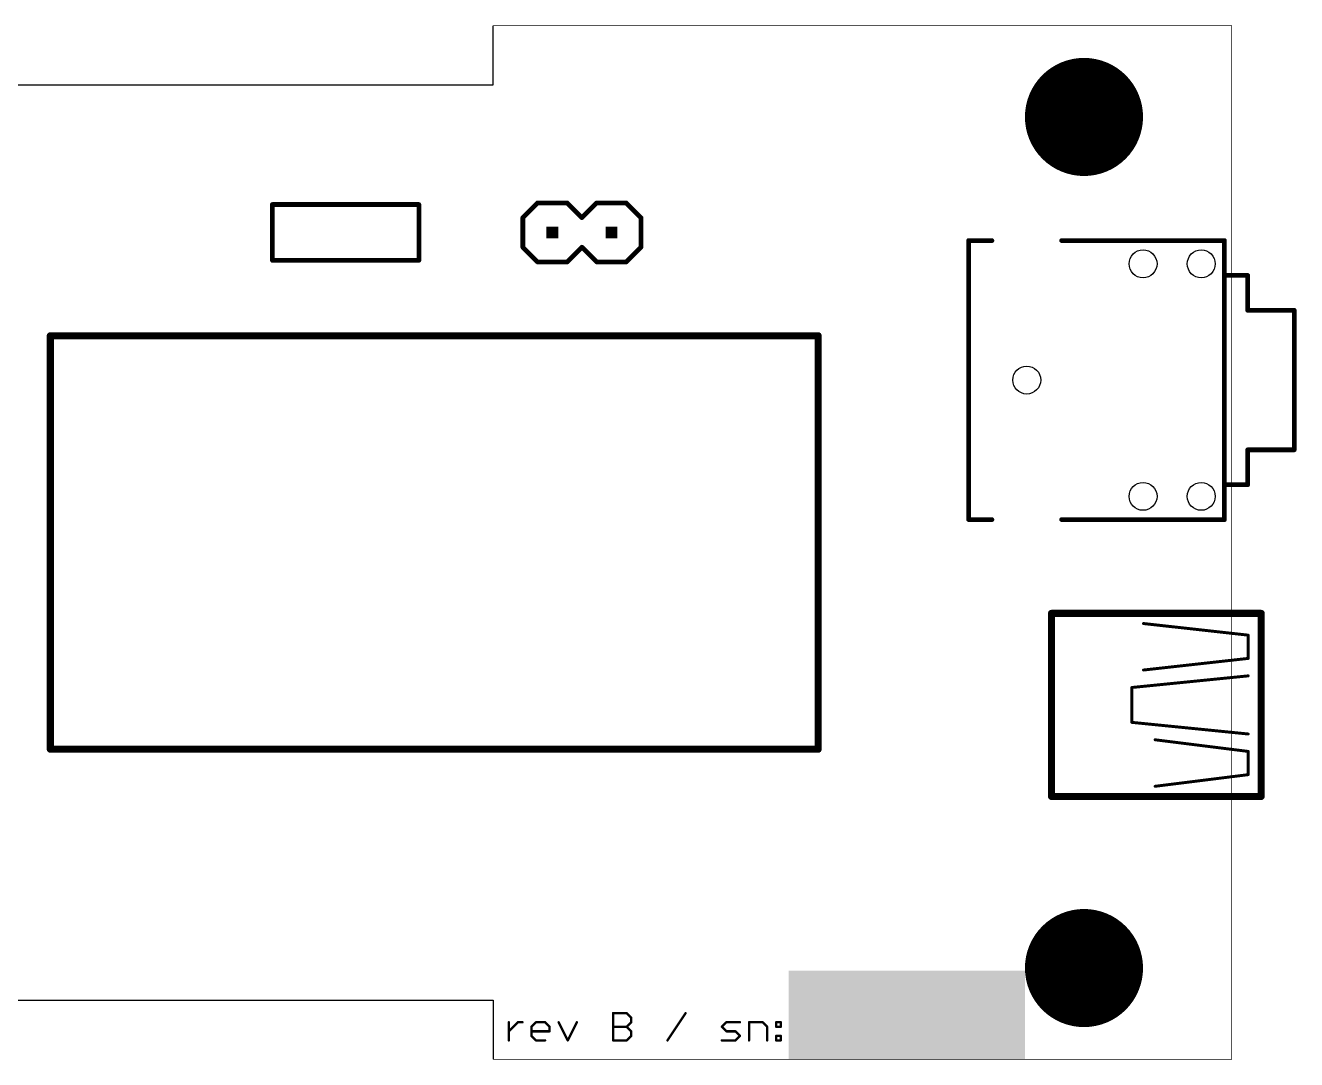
# Model space of a CAD drawing. Extents: x 0 to 3.61, y 0 to 1.75.
# Drawn here: x 1.458 to 3.61, y 0 to 1.75 of the extents above; entities that cross this region are included whole.
import ezdxf

# ---------------------------------------------------------------- set-up
doc = ezdxf.new("R2010")
doc.units = 0
for name, color, linetype in [('18', 94, 'CONTINUOUS'), ('20', 178, 'CONTINUOUS'), ('21', 2, 'CONTINUOUS'), ('22', 2, 'CONTINUOUS'), ('51', 251, 'CONTINUOUS')]:
    doc.layers.add(name, color=color, linetype=linetype)

# ---------------------------------------------------------------- blocks, each defined once
blk = doc.blocks.new('RECT')
blk.add_solid([(-0.5, -0.5), (0.5, -0.5), (-0.5, 0.5), (0.5, 0.5)])
blk = doc.blocks.new('ROUNDV')
at = {"const_width": 0.5}
blk.add_lwpolyline([(0, -0.25, 1), (0, 0.25, 1), (0, -0.25)], format="xyb", dxfattribs=at)

msp = doc.modelspace()

# ---------------------------------------------------------------- linework, layer by layer
at = {"layer": '20'}
for p, q in [((2.25, 1.65), (2.25, 1.75)), ((1.25, 1.65), (2.25, 1.65)), ((1.25, 0.1), (2.25, 0.1)), ((2.25, 0.1), (2.25, 0))]:
    msp.add_line(p, q, dxfattribs=at)
at = {"layer": '20', "const_width": 0.000984}
for points in [[(3.5, 1.75), (2.25, 1.75)], [(3.5, 0), (3.5, 1.75)], [(2.25, 0), (3.5, 0)]]:
    msp.add_lwpolyline(points, dxfattribs=at)
at = {"layer": '20', "const_width": 0.000492}
for points in [[(2.25, 1.750246, 1), (2.25, 1.749754)], [(3.500246, 1.75, 1), (3.499754, 1.75)], [(3.5, 1.749754, 1), (3.5, 1.750246)], [(2.25, 0.000246, 1), (2.25, -0.000246)], [(3.499754, 0, 1), (3.500246, 0)], [(3.5, -0.000246, 1), (3.5, 0.000246)]]:
    msp.add_lwpolyline(points, format="xyb", dxfattribs=at)
at = {"layer": '20'}
for centre in [(3.35, 1.34685), (3.448425, 1.34685), (3.15315, 1.15), (3.35, 0.95315), (3.448425, 0.95315)]:
    msp.add_circle(centre, 0.023622, dxfattribs=at)
at = {"layer": '21'}
for points, const_width in [([(1.875984, 1.352756), (1.875984, 1.447244)], 0.008), ([(1.875984, 1.447244), (2.124016, 1.447244)], 0.008), ([(2.124016, 1.447244), (2.124016, 1.352756)], 0.008), ([(2.3, 1.425), (2.325, 1.45)], 0.008), ([(2.325, 1.45), (2.375, 1.45)], 0.008), ([(2.375, 1.45), (2.4, 1.425)], 0.008), ([(2.4, 1.425), (2.425, 1.45)], 0.008), ([(2.425, 1.45), (2.475, 1.45)], 0.008), ([(2.5, 1.425), (2.475, 1.45)], 0.008), ([(2.3, 1.375), (2.3, 1.425)], 0.008), ([(2.5, 1.375), (2.5, 1.425)], 0.008), ([(2.325, 1.35), (2.3, 1.375)], 0.008), ([(2.4, 1.375), (2.375, 1.35)], 0.008), ([(2.425, 1.35), (2.4, 1.375)], 0.008), ([(2.475, 1.35), (2.5, 1.375)], 0.008), ([(3.054724, 0.91378), (3.054724, 1.38622)], 0.008), ([(3.054724, 1.38622), (3.094094, 1.38622)], 0.008), ([(3.487795, 1.38622), (3.212205, 1.38622)], 0.008), ([(3.487795, 0.91378), (3.487795, 1.38622)], 0.008), ([(2.124016, 1.352756), (1.875984, 1.352756)], 0.008), ([(2.375, 1.35), (2.325, 1.35)], 0.008), ([(2.475, 1.35), (2.425, 1.35)], 0.008), ([(1.5, 1.225), (2.8, 1.225)], 0.012), ([(1.5, 0.525), (1.5, 1.225)], 0.012), ([(2.8, 1.225), (2.8, 0.525)], 0.012), ([(3.054724, 0.91378), (3.094094, 0.91378)], 0.008), ([(3.487795, 0.91378), (3.212205, 0.91378)], 0.008), ([(3.55, 0.755), (3.195, 0.755)], 0.012), ([(3.195, 0.755), (3.195, 0.445)], 0.012), ([(3.55, 0.445), (3.55, 0.755)], 0.012), ([(2.8, 0.525), (1.5, 0.525)], 0.012), ([(3.195, 0.445), (3.55, 0.445)], 0.012), ([(2.27626, 0.032), (2.27626, 0.062693)], 0.004), ([(2.27626, 0.047346), (2.291606, 0.062693)], 0.004), ([(2.291606, 0.062693), (2.29928, 0.062693)], 0.004), ([(2.314626, 0.05502), (2.322299, 0.062693)], 0.004), ([(2.322299, 0.062693), (2.337646, 0.062693)], 0.004), ([(2.337646, 0.062693), (2.345319, 0.05502)], 0.004), ([(2.360665, 0.062693), (2.376012, 0.032)], 0.004), ([(2.376012, 0.032), (2.391358, 0.062693)], 0.004), ([(2.452744, 0.032), (2.452744, 0.078039)], 0.004), ([(2.452744, 0.078039), (2.475763, 0.078039)], 0.004), ([(2.475763, 0.078039), (2.483437, 0.070366)], 0.004), ([(2.483437, 0.062693), (2.475763, 0.05502)], 0.004), ([(2.483437, 0.070366), (2.483437, 0.062693)], 0.004), ([(2.544822, 0.032), (2.575515, 0.078039)], 0.004), ([(2.636901, 0.05502), (2.644574, 0.062693)], 0.004), ([(2.644574, 0.062693), (2.667594, 0.062693)], 0.004), ([(2.68294, 0.032), (2.68294, 0.062693)], 0.004), ([(2.68294, 0.062693), (2.70596, 0.062693)], 0.004), ([(2.70596, 0.062693), (2.713633, 0.05502)], 0.004), ([(2.728979, 0.062693), (2.736652, 0.062693)], 0.004), ([(2.728979, 0.05502), (2.728979, 0.062693)], 0.004), ([(2.736652, 0.062693), (2.736652, 0.05502)], 0.004), ([(2.314626, 0.039673), (2.314626, 0.05502)], 0.004), ([(2.345319, 0.047346), (2.314626, 0.047346)], 0.004), ([(2.345319, 0.05502), (2.345319, 0.047346)], 0.004), ([(2.452744, 0.05502), (2.475763, 0.05502)], 0.004), ([(2.475763, 0.05502), (2.483437, 0.047346)], 0.004), ([(2.483437, 0.047346), (2.483437, 0.039673)], 0.004), ([(2.644574, 0.047346), (2.636901, 0.05502)], 0.004), ([(2.65992, 0.047346), (2.644574, 0.047346)], 0.004), ([(2.667594, 0.039673), (2.65992, 0.047346)], 0.004), ([(2.713633, 0.05502), (2.713633, 0.032)], 0.004), ([(2.736652, 0.05502), (2.728979, 0.05502)], 0.004), ([(2.322299, 0.032), (2.314626, 0.039673)], 0.004), ([(2.337646, 0.032), (2.322299, 0.032)], 0.004), ([(2.475763, 0.032), (2.452744, 0.032)], 0.004), ([(2.483437, 0.039673), (2.475763, 0.032)], 0.004), ([(2.636901, 0.032), (2.65992, 0.032)], 0.004), ([(2.65992, 0.032), (2.667594, 0.039673)], 0.004), ([(2.728979, 0.039673), (2.736652, 0.039673)], 0.004), ([(2.728979, 0.032), (2.728979, 0.039673)], 0.004), ([(2.736652, 0.032), (2.728979, 0.032)], 0.004), ([(2.736652, 0.039673), (2.736652, 0.032)], 0.004)]:
    msp.add_lwpolyline(points, dxfattribs=dict(at, const_width=const_width))
for points, const_width in [([(1.877984, 1.447244, 1), (1.873984, 1.447244)], 0.004), ([(1.875984, 1.449244, 1), (1.875984, 1.445244)], 0.004), ([(2.126016, 1.447244, 1), (2.122016, 1.447244)], 0.004), ([(2.124016, 1.445244, 1), (2.124016, 1.449244)], 0.004), ([(2.325, 1.452, 1), (2.325, 1.448)], 0.004), ([(2.326414, 1.448586, 1), (2.323586, 1.451414)], 0.004), ([(2.376414, 1.451414, 1), (2.373586, 1.448586)], 0.004), ([(2.375, 1.448, 1), (2.375, 1.452)], 0.004), ([(2.425, 1.452, 1), (2.425, 1.448)], 0.004), ([(2.426414, 1.448586, 1), (2.423586, 1.451414)], 0.004), ([(2.476414, 1.451414, 1), (2.473586, 1.448586)], 0.004), ([(2.475, 1.448, 1), (2.475, 1.452)], 0.004), ([(2.302, 1.425, 1), (2.298, 1.425)], 0.004), ([(2.298586, 1.426414, 1), (2.301414, 1.423586)], 0.004), ([(2.398586, 1.426414, 1), (2.401414, 1.423586)], 0.004), ([(2.398586, 1.423586, 1), (2.401414, 1.426414)], 0.004), ([(2.502, 1.425, 1), (2.498, 1.425)], 0.004), ([(2.498586, 1.423586, 1), (2.501414, 1.426414)], 0.004), ([(2.301414, 1.376414, 1), (2.298586, 1.373586)], 0.004), ([(2.401414, 1.376414, 1), (2.398586, 1.373586)], 0.004), ([(2.401414, 1.373586, 1), (2.398586, 1.376414)], 0.004), ([(2.501414, 1.373586, 1), (2.498586, 1.376414)], 0.004), ([(3.056724, 1.38622, 1), (3.052724, 1.38622)], 0.004), ([(3.054724, 1.38822, 1), (3.054724, 1.38422)], 0.004), ([(3.094094, 1.38422, 1), (3.094094, 1.38822)], 0.004), ([(3.212205, 1.38822, 1), (3.212205, 1.38422)], 0.004), ([(3.489795, 1.38622, 1), (3.485795, 1.38622)], 0.004), ([(3.487795, 1.38422, 1), (3.487795, 1.38822)], 0.004), ([(1.875984, 1.354756, 1), (1.875984, 1.350756)], 0.004), ([(2.124016, 1.350756, 1), (2.124016, 1.354756)], 0.004), ([(2.298, 1.375, 1), (2.302, 1.375)], 0.004), ([(2.498, 1.375, 1), (2.502, 1.375)], 0.004), ([(1.873984, 1.352756, 1), (1.877984, 1.352756)], 0.004), ([(2.122016, 1.352756, 1), (2.126016, 1.352756)], 0.004), ([(2.325, 1.352, 1), (2.325, 1.348)], 0.004), ([(2.323586, 1.348586, 1), (2.326414, 1.351414)], 0.004), ([(2.373586, 1.351414, 1), (2.376414, 1.348586)], 0.004), ([(2.375, 1.348, 1), (2.375, 1.352)], 0.004), ([(2.425, 1.352, 1), (2.425, 1.348)], 0.004), ([(2.423586, 1.348586, 1), (2.426414, 1.351414)], 0.004), ([(2.473586, 1.351414, 1), (2.476414, 1.348586)], 0.004), ([(2.475, 1.348, 1), (2.475, 1.352)], 0.004), ([(1.5, 1.228, 1), (1.5, 1.222)], 0.006), ([(1.503, 1.225, 1), (1.497, 1.225)], 0.006), ([(2.803, 1.225, 1), (2.797, 1.225)], 0.006), ([(2.8, 1.222, 1), (2.8, 1.228)], 0.006), ([(3.054724, 0.91578, 1), (3.054724, 0.91178)], 0.004), ([(3.052724, 0.91378, 1), (3.056724, 0.91378)], 0.004), ([(3.094094, 0.91178, 1), (3.094094, 0.91578)], 0.004), ([(3.212205, 0.91578, 1), (3.212205, 0.91178)], 0.004), ([(3.485795, 0.91378, 1), (3.489795, 0.91378)], 0.004), ([(3.487795, 0.91178, 1), (3.487795, 0.91578)], 0.004), ([(3.195, 0.758, 1), (3.195, 0.752)], 0.006), ([(3.198, 0.755, 1), (3.192, 0.755)], 0.006), ([(3.553, 0.755, 1), (3.547, 0.755)], 0.006), ([(3.55, 0.752, 1), (3.55, 0.758)], 0.006), ([(1.5, 0.528, 1), (1.5, 0.522)], 0.006), ([(1.497, 0.525, 1), (1.503, 0.525)], 0.006), ([(2.797, 0.525, 1), (2.803, 0.525)], 0.006), ([(2.8, 0.522, 1), (2.8, 0.528)], 0.006), ([(3.195, 0.448, 1), (3.195, 0.442)], 0.006), ([(3.192, 0.445, 1), (3.198, 0.445)], 0.006), ([(3.547, 0.445, 1), (3.553, 0.445)], 0.006), ([(3.55, 0.442, 1), (3.55, 0.448)], 0.006), ([(2.27726, 0.062693, 1), (2.27526, 0.062693)], 0.002), ([(2.291606, 0.063693, 1), (2.291606, 0.061693)], 0.002), ([(2.292314, 0.061986, 1), (2.290899, 0.0634)], 0.002), ([(2.29928, 0.061693, 1), (2.29928, 0.063693)], 0.002), ([(2.322299, 0.063693, 1), (2.322299, 0.061693)], 0.002), ([(2.323006, 0.061986, 1), (2.321592, 0.0634)], 0.002), ([(2.338353, 0.0634, 1), (2.336939, 0.061986)], 0.002), ([(2.337646, 0.061693, 1), (2.337646, 0.063693)], 0.002), ([(2.36156, 0.06314, 1), (2.359771, 0.062246)], 0.002), ([(2.392253, 0.062246, 1), (2.390464, 0.06314)], 0.002), ([(2.453744, 0.078039, 1), (2.451744, 0.078039)], 0.002), ([(2.452744, 0.079039, 1), (2.452744, 0.077039)], 0.002), ([(2.476471, 0.078746, 1), (2.475056, 0.077332)], 0.002), ([(2.475763, 0.077039, 1), (2.475763, 0.079039)], 0.002), ([(2.484437, 0.070366, 1), (2.482437, 0.070366)], 0.002), ([(2.48273, 0.069659, 1), (2.484144, 0.071073)], 0.002), ([(2.484144, 0.061986, 1), (2.48273, 0.0634)], 0.002), ([(2.576347, 0.077485, 1), (2.574683, 0.078594)], 0.002), ([(2.644574, 0.063693, 1), (2.644574, 0.061693)], 0.002), ([(2.645281, 0.061986, 1), (2.643867, 0.0634)], 0.002), ([(2.667594, 0.061693, 1), (2.667594, 0.063693)], 0.002), ([(2.68394, 0.062693, 1), (2.68194, 0.062693)], 0.002), ([(2.68294, 0.063693, 1), (2.68294, 0.061693)], 0.002), ([(2.706667, 0.0634, 1), (2.705253, 0.061986)], 0.002), ([(2.70596, 0.061693, 1), (2.70596, 0.063693)], 0.002), ([(2.728979, 0.063693, 1), (2.728979, 0.061693)], 0.002), ([(2.729979, 0.062693, 1), (2.727979, 0.062693)], 0.002), ([(2.737652, 0.062693, 1), (2.735652, 0.062693)], 0.002), ([(2.736652, 0.061693, 1), (2.736652, 0.063693)], 0.002), ([(2.275553, 0.048053, 1), (2.276967, 0.046639)], 0.002), ([(2.315626, 0.05502, 1), (2.313626, 0.05502)], 0.002), ([(2.313919, 0.055727, 1), (2.315333, 0.054312)], 0.002), ([(2.314626, 0.048346, 1), (2.314626, 0.046346)], 0.002), ([(2.346319, 0.05502, 1), (2.344319, 0.05502)], 0.002), ([(2.344319, 0.047346, 1), (2.346319, 0.047346)], 0.002), ([(2.344612, 0.054312, 1), (2.346026, 0.055727)], 0.002), ([(2.345319, 0.046346, 1), (2.345319, 0.048346)], 0.002), ([(2.452744, 0.05602, 1), (2.452744, 0.05402)], 0.002), ([(2.476471, 0.055727, 1), (2.475056, 0.054312)], 0.002), ([(2.475056, 0.055727, 1), (2.476471, 0.054312)], 0.002), ([(2.475763, 0.05402, 1), (2.475763, 0.05602)], 0.002), ([(2.482437, 0.062693, 1), (2.484437, 0.062693)], 0.002), ([(2.484437, 0.047346, 1), (2.482437, 0.047346)], 0.002), ([(2.48273, 0.046639, 1), (2.484144, 0.048053)], 0.002), ([(2.637608, 0.055727, 1), (2.636194, 0.054312)], 0.002), ([(2.636194, 0.055727, 1), (2.637608, 0.054312)], 0.002), ([(2.644574, 0.048346, 1), (2.644574, 0.046346)], 0.002), ([(2.643867, 0.046639, 1), (2.645281, 0.048053)], 0.002), ([(2.660628, 0.048053, 1), (2.659213, 0.046639)], 0.002), ([(2.65992, 0.046346, 1), (2.65992, 0.048346)], 0.002), ([(2.714633, 0.05502, 1), (2.712633, 0.05502)], 0.002), ([(2.712926, 0.054312, 1), (2.71434, 0.055727)], 0.002), ([(2.728979, 0.05602, 1), (2.728979, 0.05402)], 0.002), ([(2.727979, 0.05502, 1), (2.729979, 0.05502)], 0.002), ([(2.735652, 0.05502, 1), (2.737652, 0.05502)], 0.002), ([(2.736652, 0.05402, 1), (2.736652, 0.05602)], 0.002), ([(2.27526, 0.032, 1), (2.27726, 0.032)], 0.002), ([(2.315333, 0.04038, 1), (2.313919, 0.038966)], 0.002), ([(2.313626, 0.039673, 1), (2.315626, 0.039673)], 0.002), ([(2.322299, 0.033, 1), (2.322299, 0.031)], 0.002), ([(2.321592, 0.031293, 1), (2.323006, 0.032707)], 0.002), ([(2.337646, 0.031, 1), (2.337646, 0.033)], 0.002), ([(2.375117, 0.032447, 1), (2.376906, 0.031553)], 0.002), ([(2.375117, 0.031553, 1), (2.376906, 0.032447)], 0.002), ([(2.452744, 0.033, 1), (2.452744, 0.031)], 0.002), ([(2.451744, 0.032, 1), (2.453744, 0.032)], 0.002), ([(2.475056, 0.032707, 1), (2.476471, 0.031293)], 0.002), ([(2.475763, 0.031, 1), (2.475763, 0.033)], 0.002), ([(2.482437, 0.039673, 1), (2.484437, 0.039673)], 0.002), ([(2.484144, 0.038966, 1), (2.48273, 0.04038)], 0.002), ([(2.54399, 0.032555, 1), (2.545654, 0.031445)], 0.002), ([(2.636901, 0.033, 1), (2.636901, 0.031)], 0.002), ([(2.659213, 0.032707, 1), (2.660627, 0.031293)], 0.002), ([(2.65992, 0.031, 1), (2.65992, 0.033)], 0.002), ([(2.668301, 0.038966, 1), (2.666887, 0.04038)], 0.002), ([(2.666887, 0.038966, 1), (2.668301, 0.04038)], 0.002), ([(2.68194, 0.032, 1), (2.68394, 0.032)], 0.002), ([(2.712633, 0.032, 1), (2.714633, 0.032)], 0.002), ([(2.728979, 0.040673, 1), (2.728979, 0.038673)], 0.002), ([(2.729979, 0.039673, 1), (2.727979, 0.039673)], 0.002), ([(2.728979, 0.033, 1), (2.728979, 0.031)], 0.002), ([(2.727979, 0.032, 1), (2.729979, 0.032)], 0.002), ([(2.737652, 0.039673, 1), (2.735652, 0.039673)], 0.002), ([(2.735652, 0.032, 1), (2.737652, 0.032)], 0.002), ([(2.736652, 0.038673, 1), (2.736652, 0.040673)], 0.002), ([(2.736652, 0.031, 1), (2.736652, 0.033)], 0.002)]:
    msp.add_lwpolyline(points, format="xyb", dxfattribs=dict(at, const_width=const_width))
at = {"layer": '22', "const_width": 0.005}
for points in [[(3.193307, 0.446457), (3.193307, 0.753543)], [(3.547638, 0.753543), (3.193307, 0.753543)], [(3.547638, 0.446457), (3.547638, 0.753543)], [(3.350787, 0.737795), (3.527953, 0.71811)], [(3.527953, 0.71811), (3.527953, 0.67874)], [(3.527953, 0.67874), (3.350787, 0.659055)], [(3.331102, 0.629528), (3.527953, 0.649213)], [(3.331102, 0.570472), (3.331102, 0.629528)], [(3.527953, 0.550787), (3.331102, 0.570472)], [(3.527953, 0.52126), (3.370472, 0.540945)], [(3.527953, 0.48189), (3.527953, 0.52126)], [(3.370472, 0.462205), (3.527953, 0.48189)], [(3.547638, 0.446457), (3.193307, 0.446457)]]:
    msp.add_lwpolyline(points, dxfattribs=at)
at = {"layer": '22', "const_width": 0.0025}
for points in [[(3.194557, 0.753543, 1), (3.192057, 0.753543)], [(3.193307, 0.754793, 1), (3.193307, 0.752293)], [(3.548888, 0.753543, 1), (3.546388, 0.753543)], [(3.547638, 0.752293, 1), (3.547638, 0.754793)], [(3.350925, 0.739038, 1), (3.350649, 0.736553)], [(3.529203, 0.71811, 1), (3.526703, 0.71811)], [(3.527815, 0.716868, 1), (3.528091, 0.719353)], [(3.526703, 0.67874, 1), (3.529203, 0.67874)], [(3.528091, 0.677498, 1), (3.527815, 0.679983)], [(3.350649, 0.660297, 1), (3.350925, 0.657813)], [(3.528077, 0.647969, 1), (3.527828, 0.650456)], [(3.332352, 0.629528, 1), (3.329852, 0.629528)], [(3.330978, 0.630771, 1), (3.331227, 0.628284)], [(3.329852, 0.570472, 1), (3.332352, 0.570472)], [(3.331227, 0.571716, 1), (3.330978, 0.569229)], [(3.370627, 0.542185, 1), (3.370317, 0.539705)], [(3.527828, 0.549544, 1), (3.528077, 0.552031)], [(3.529203, 0.52126, 1), (3.526703, 0.52126)], [(3.527798, 0.520019, 1), (3.528108, 0.5225)], [(3.526703, 0.48189, 1), (3.529203, 0.48189)], [(3.528108, 0.480649, 1), (3.527798, 0.48313)], [(3.370317, 0.463445, 1), (3.370627, 0.460964)], [(3.193307, 0.447707, 1), (3.193307, 0.445207)], [(3.192057, 0.446457, 1), (3.194557, 0.446457)], [(3.546388, 0.446457, 1), (3.548888, 0.446457)], [(3.547638, 0.445207, 1), (3.547638, 0.447707)]]:
    msp.add_lwpolyline(points, format="xyb", dxfattribs=at)
at = {"layer": '51'}
for points, const_width in [([(3.487795, 1.327165), (3.487795, 1.38622)], 0.008), ([(3.527165, 1.327165), (3.487795, 1.327165)], 0.008), ([(3.527165, 1.26811), (3.527165, 1.327165)], 0.008), ([(3.605906, 1.26811), (3.527165, 1.26811)], 0.008), ([(3.605906, 1.03189), (3.605906, 1.26811)], 0.008), ([(2.8, 1.225), (1.5, 1.225)], 0.005), ([(1.5, 1.225), (1.5, 0.525)], 0.005), ([(2.8, 0.525), (2.8, 1.225)], 0.005), ([(3.527165, 0.972835), (3.527165, 1.03189)], 0.008), ([(3.605906, 1.03189), (3.527165, 1.03189)], 0.008), ([(3.487795, 0.91378), (3.487795, 0.972835)], 0.008), ([(3.527165, 0.972835), (3.487795, 0.972835)], 0.008), ([(1.5, 0.525), (2.8, 0.525)], 0.005)]:
    msp.add_lwpolyline(points, dxfattribs=dict(at, const_width=const_width))
for points, const_width in [([(3.489795, 1.38622, 1), (3.485795, 1.38622)], 0.004), ([(3.487795, 1.329165, 1), (3.487795, 1.325165)], 0.004), ([(3.485795, 1.327165, 1), (3.489795, 1.327165)], 0.004), ([(3.529165, 1.327165, 1), (3.525165, 1.327165)], 0.004), ([(3.527165, 1.325165, 1), (3.527165, 1.329165)], 0.004), ([(3.527165, 1.27011, 1), (3.527165, 1.26611)], 0.004), ([(3.525165, 1.26811, 1), (3.529165, 1.26811)], 0.004), ([(3.607906, 1.26811, 1), (3.603906, 1.26811)], 0.004), ([(3.605906, 1.26611, 1), (3.605906, 1.27011)], 0.004), ([(1.5, 1.22625, 1), (1.5, 1.22375)], 0.0025), ([(1.50125, 1.225, 1), (1.49875, 1.225)], 0.0025), ([(2.80125, 1.225, 1), (2.79875, 1.225)], 0.0025), ([(2.8, 1.22375, 1), (2.8, 1.22625)], 0.0025), ([(3.529165, 1.03189, 1), (3.525165, 1.03189)], 0.004), ([(3.527165, 1.03389, 1), (3.527165, 1.02989)], 0.004), ([(3.603906, 1.03189, 1), (3.607906, 1.03189)], 0.004), ([(3.605906, 1.02989, 1), (3.605906, 1.03389)], 0.004), ([(3.489795, 0.972835, 1), (3.485795, 0.972835)], 0.004), ([(3.487795, 0.974835, 1), (3.487795, 0.970835)], 0.004), ([(3.525165, 0.972835, 1), (3.529165, 0.972835)], 0.004), ([(3.527165, 0.970835, 1), (3.527165, 0.974835)], 0.004), ([(3.485795, 0.91378, 1), (3.489795, 0.91378)], 0.004), ([(1.5, 0.52625, 1), (1.5, 0.52375)], 0.0025), ([(1.49875, 0.525, 1), (1.50125, 0.525)], 0.0025), ([(2.79875, 0.525, 1), (2.80125, 0.525)], 0.0025), ([(2.8, 0.52375, 1), (2.8, 0.52625)], 0.0025)]:
    msp.add_lwpolyline(points, format="xyb", dxfattribs=dict(at, const_width=const_width))

# ---------------------------------------------------------------- block references
at = {"layer": '18', "xscale": 0.2, "yscale": 0.2}
for p in [(3.25, 1.5955), (3.25, 0.1545)]:
    msp.add_blockref('ROUNDV', p, dxfattribs=at)
at = {"layer": '21', "xscale": 0.4, "yscale": 0.15, "rotation": 180}
msp.add_blockref('RECT', (2.95, 0.075), dxfattribs=at)
at = {"layer": '51', "xscale": 0.02, "yscale": 0.02, "rotation": 180}
for p in [(2.35, 1.4), (2.45, 1.4)]:
    msp.add_blockref('RECT', p, dxfattribs=at)

doc.saveas('drawing.dxf')
